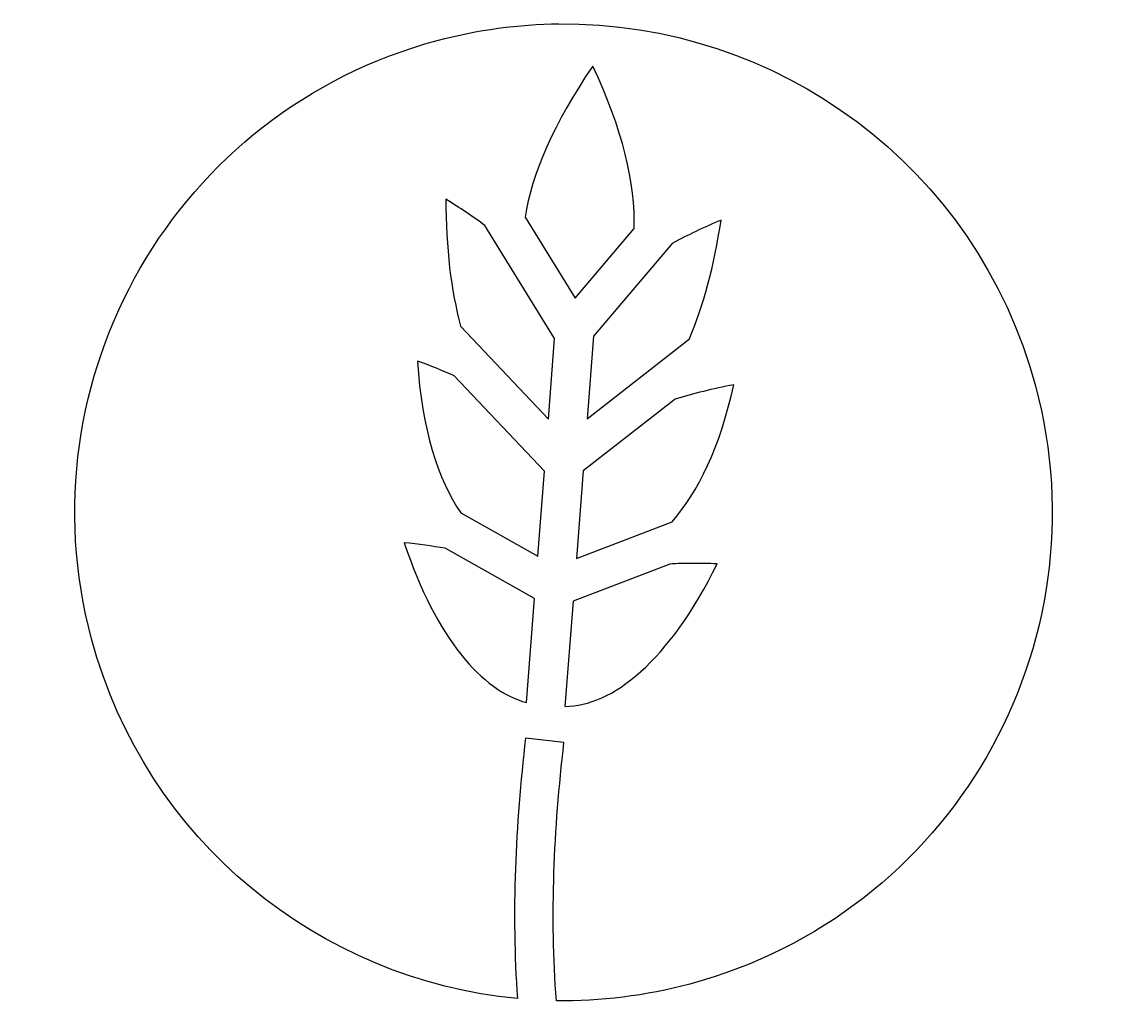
# Model space of a CAD drawing. Header units: centimetres. Extents: x -11 to 11, y -10.2 to 9.8.
import ezdxf

# ---------------------------------------------------------------- set-up
doc = ezdxf.new("R2010")
doc.units = ezdxf.units.CM
doc.header["$MEASUREMENT"] = 0
doc.layers.add('Layer 1', color=7, linetype='Continuous')

msp = doc.modelspace()

# ---------------------------------------------------------------- linework, layer by layer
at = {"layer": 'Layer 1'}
for points, knots in [([(-0.09332, 9.75463), (-0.91391, 9.74645), (-1.74685, 9.63588), (-2.57617, 9.41366), (-2.57617, 9.41366), (-7.88406, 7.99142), (-11.03384, 2.53564), (-9.61164, -2.77212), (-9.61164, -2.77212), (-8.50528, -6.90087), (-4.95836, -9.72334), (-0.93908, -10.10442), (-0.93908, -10.10442), (-1.06381, -8.35108), (-0.9818, -6.58297), (-0.77408, -4.79573), (-0.77408, -4.79573), (-0.77408, -4.79573), (0.00873, -4.8866), (0.00873, -4.8866), (0.00873, -4.8866), (-0.19886, -6.67284), (-0.27666, -8.42407), (-0.14603, -10.1479), (-0.14603, -10.1479), (0.75101, -10.16047), (1.66475, -10.05117), (2.57414, -9.80748), (2.57414, -9.80748), (7.88195, -8.38524), (11.03177, -2.92959), (9.60953, 2.37822), (9.60953, 2.37822), (8.40951, 6.85671), (4.33803, 9.79894), (-0.09332, 9.75466), (-0.09332, 9.75466), (-0.09332, 9.75466), (-0.09332, 9.75463), (-0.09332, 9.75463)], [0, 0, 0, 0, 0.09090909, 0.09090909, 0.09090909, 0.09090909, 0.18181818, 0.18181818, 0.18181818, 0.18181818, 0.27272727, 0.27272727, 0.27272727, 0.27272727, 0.36363636, 0.36363636, 0.36363636, 0.36363636, 0.45454545, 0.45454545, 0.45454545, 0.45454545, 0.54545455, 0.54545455, 0.54545455, 0.54545455, 0.63636364, 0.63636364, 0.63636364, 0.63636364, 0.72727273, 0.72727273, 0.72727273, 0.72727273, 0.81818182, 0.81818182, 0.81818182, 0.81818182, 1, 1, 1, 1]), ([(0.59297, 8.89272), (1.19766, 7.63514), (1.47006, 6.4786), (1.43709, 5.58422), (1.43709, 5.58422), (1.43709, 5.58422), (0.23572, 4.16746), (0.23572, 4.16746), (0.23572, 4.16746), (0.23572, 4.16746), (-0.78078, 5.81623), (-0.78078, 5.81623), (-0.78078, 5.81623), (-0.65702, 6.68303), (-0.18874, 7.74778), (0.59297, 8.89281), (0.59297, 8.89281), (0.59297, 8.89281), (0.59297, 8.89272), (0.59297, 8.89272)], [0, 0, 0, 0, 0.16666667, 0.16666667, 0.16666667, 0.16666667, 0.33333333, 0.33333333, 0.33333333, 0.33333333, 0.5, 0.5, 0.5, 0.5, 0.66666667, 0.66666667, 0.66666667, 0.66666667, 1, 1, 1, 1]), ([(-2.39582, 6.1795), (-2.11232, 6.00598), (-1.84772, 5.82837), (-1.60083, 5.6481), (-1.60083, 5.6481), (-1.60083, 5.6481), (-1.60231, 5.64726), (-1.60231, 5.64726), (-1.60231, 5.64726), (-1.60231, 5.64726), (-0.1818, 3.34295), (-0.1818, 3.34295), (-0.1818, 3.34295), (-0.1818, 3.34295), (-0.30881, 1.70194), (-0.30881, 1.70194), (-0.30881, 1.70194), (-0.30881, 1.70194), (-2.09766, 3.59667), (-2.09766, 3.59667), (-2.09766, 3.59667), (-2.2891, 4.32154), (-2.39739, 5.19568), (-2.39587, 6.17954), (-2.39587, 6.17954), (-2.39587, 6.17954), (-2.39582, 6.1795), (-2.39582, 6.1795)], [0, 0, 0, 0, 0.125, 0.125, 0.125, 0.125, 0.25, 0.25, 0.25, 0.25, 0.375, 0.375, 0.375, 0.375, 0.5, 0.5, 0.5, 0.5, 0.625, 0.625, 0.625, 0.625, 0.75, 0.75, 0.75, 0.75, 1, 1, 1, 1]), ([(3.20797, 5.75584), (3.0678, 4.82422), (2.84334, 4.0068), (2.56267, 3.33523), (2.56267, 3.33523), (2.56267, 3.33523), (0.48227, 1.70987), (0.48227, 1.70987), (0.48227, 1.70987), (0.48227, 1.70987), (0.61248, 3.39334), (0.61248, 3.39334), (0.61248, 3.39334), (0.61248, 3.39334), (2.21457, 5.28247), (2.21457, 5.28247), (2.21457, 5.28247), (2.52197, 5.44789), (2.85299, 5.60645), (3.20796, 5.75581), (3.20796, 5.75581), (3.20796, 5.75581), (3.20797, 5.75584), (3.20797, 5.75584)], [0, 0, 0, 0, 0.14285714, 0.14285714, 0.14285714, 0.14285714, 0.28571429, 0.28571429, 0.28571429, 0.28571429, 0.42857143, 0.42857143, 0.42857143, 0.42857143, 0.57142857, 0.57142857, 0.57142857, 0.57142857, 0.71428571, 0.71428571, 0.71428571, 0.71428571, 1, 1, 1, 1]), ([(-2.97301, 2.88496), (-2.71043, 2.78882), (-2.46067, 2.68787), (-2.22444, 2.58304), (-2.22444, 2.58304), (-2.22444, 2.58304), (-0.3909, 0.64095), (-0.3909, 0.64095), (-0.3909, 0.64095), (-0.3909, 0.64095), (-0.5247, -1.08836), (-0.5247, -1.08836), (-0.5247, -1.08836), (-0.5247, -1.08836), (-2.09293, -0.20566), (-2.09293, -0.20566), (-2.09293, -0.20566), (-2.55593, 0.46245), (-2.88881, 1.49856), (-2.97298, 2.88496), (-2.97298, 2.88496), (-2.97298, 2.88496), (-2.97301, 2.88496), (-2.97301, 2.88496)], [0, 0, 0, 0, 0.14285714, 0.14285714, 0.14285714, 0.14285714, 0.28571429, 0.28571429, 0.28571429, 0.28571429, 0.42857143, 0.42857143, 0.42857143, 0.42857143, 0.57142857, 0.57142857, 0.57142857, 0.57142857, 0.71428571, 0.71428571, 0.71428571, 0.71428571, 1, 1, 1, 1]), ([(3.46773, 2.40151), (3.18913, 1.13963), (2.73704, 0.20962), (2.21121, -0.38917), (2.21121, -0.38917), (2.21121, -0.38917), (0.26208, -1.13521), (0.26208, -1.13521), (0.26208, -1.13521), (0.26208, -1.13521), (0.39997, 0.64554), (0.39997, 0.64554), (0.39997, 0.64554), (0.39997, 0.64554), (2.27442, 2.11003), (2.27442, 2.11003), (2.27442, 2.11003), (2.64255, 2.22059), (3.04087, 2.31859), (3.46777, 2.40154), (3.46777, 2.40154), (3.46777, 2.40154), (3.46773, 2.40151), (3.46773, 2.40151)], [0, 0, 0, 0, 0.14285714, 0.14285714, 0.14285714, 0.14285714, 0.28571429, 0.28571429, 0.28571429, 0.28571429, 0.42857143, 0.42857143, 0.42857143, 0.42857143, 0.57142857, 0.57142857, 0.57142857, 0.57142857, 0.71428571, 0.71428571, 0.71428571, 0.71428571, 1, 1, 1, 1]), ([(-3.24289, -0.81806), (-2.95294, -0.84652), (-2.67615, -0.88447), (-2.41205, -0.93023), (-2.41205, -0.93023), (-2.41205, -0.93023), (-0.59179, -1.95479), (-0.59179, -1.95479), (-0.59179, -1.95479), (-0.59179, -1.95479), (-0.7557, -4.07314), (-0.7557, -4.07314), (-0.7557, -4.07314), (-1.64519, -3.83843), (-2.59793, -2.76699), (-3.24294, -0.81803), (-3.24294, -0.81803), (-3.24294, -0.81803), (-3.24289, -0.81806), (-3.24289, -0.81806)], [0, 0, 0, 0, 0.16666667, 0.16666667, 0.16666667, 0.16666667, 0.33333333, 0.33333333, 0.33333333, 0.33333333, 0.5, 0.5, 0.5, 0.5, 0.66666667, 0.66666667, 0.66666667, 0.66666667, 1, 1, 1, 1]), ([(2.6285, -1.23793), (2.79059, -1.237), (2.95674, -1.23962), (3.12659, -1.24573), (3.12659, -1.24573), (2.16094, -3.22623), (0.97898, -4.15743), (0.02876, -4.15077), (0.02876, -4.15077), (0.02876, -4.15077), (0.19478, -2.00467), (0.19478, -2.00467), (0.19478, -2.00467), (0.19478, -2.00467), (2.16478, -1.25058), (2.16478, -1.25058), (2.16478, -1.25058), (2.31545, -1.24307), (2.46995, -1.23877), (2.62846, -1.23793), (2.62846, -1.23793), (2.62846, -1.23793), (2.6285, -1.23793), (2.6285, -1.23793)], [0, 0, 0, 0, 0.14285714, 0.14285714, 0.14285714, 0.14285714, 0.28571429, 0.28571429, 0.28571429, 0.28571429, 0.42857143, 0.42857143, 0.42857143, 0.42857143, 0.57142857, 0.57142857, 0.57142857, 0.57142857, 0.71428571, 0.71428571, 0.71428571, 0.71428571, 1, 1, 1, 1])]:
    msp.add_open_spline(points, degree=3, knots=knots, dxfattribs=at)

doc.saveas('drawing.dxf')
